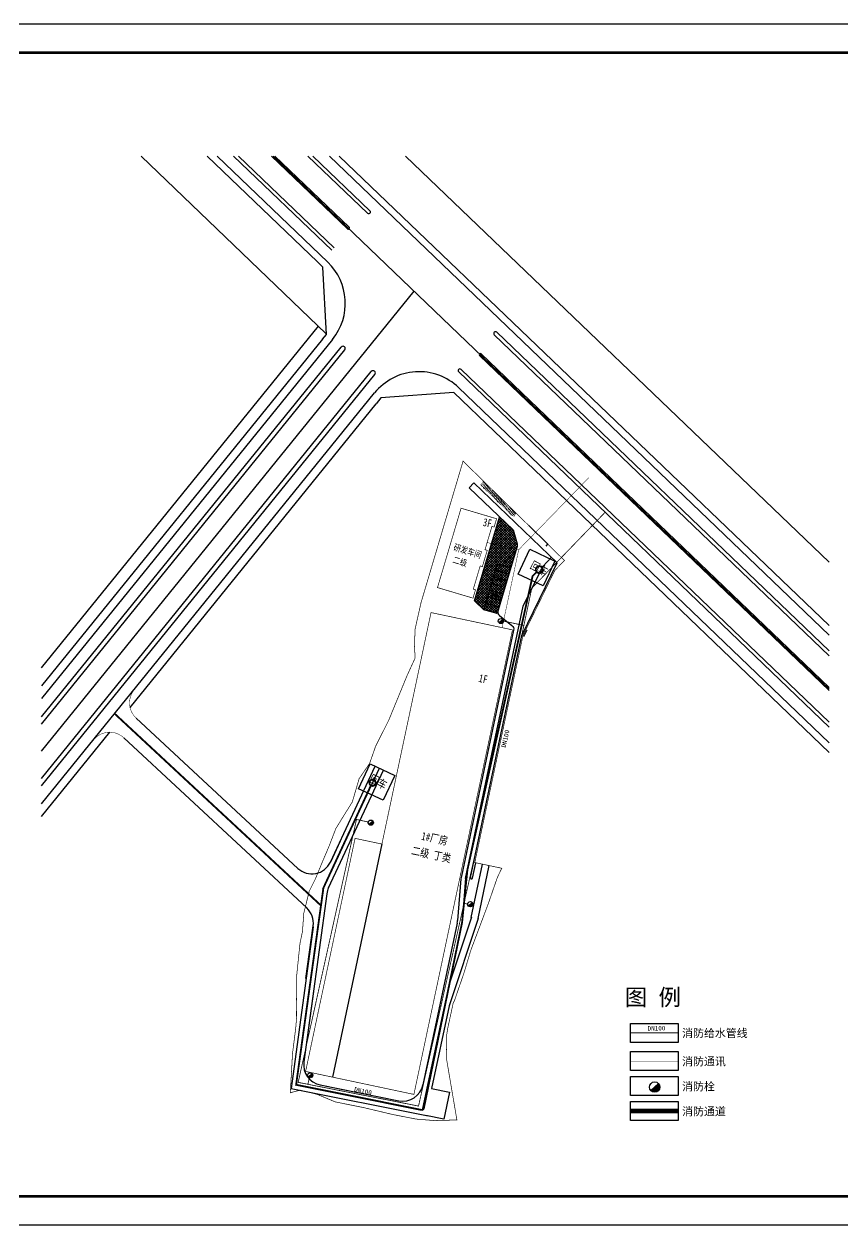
# Model space of a CAD drawing. Extents: x -21908402 to 2681150, y 103181 to 5079726.
# Drawn here: x 1402824 to 1431469, y 462887 to 504887 of the extents above; entities that cross this region are included whole.
import ezdxf

# ---------------------------------------------------------------- set-up
doc = ezdxf.new("R2010")
doc.units = 0
doc.header["$LTSCALE"] = 1000
for name, pattern in [('DASH', [0.35, 0.25, -0.1]), ('DASHDOT', [25.4, 12.7, -6.35, 0, -6.35]), ('DOTE', [2.4200000000000004, 2, -0.2, 0.02, -0.2])]:
    doc.linetypes.add(name, pattern=pattern)
for name, color, linetype in [('-图例', 7, 'Continuous'), ('222-框选面积', 6, 'Continuous'), ('DIM_COOR', 3, 'Continuous'), ('DM-坐标', 7, 'Continuous'), ('PUB_TITLE', 4, 'Continuous'), ('puzhuang', 250, 'Continuous'), ('RD-中线', 1, 'Continuous'), ('RD-侧石线', 5, 'Continuous'), ('RD-红线', 7, 'Continuous'), ('RD-绿线', 3, 'Continuous'), ('TX-图例', 7, 'Continuous'), ('zz-6', 7, 'Continuous'), ('地块划分线', 1, 'DASHDOT'), ('填充', 8, 'Continuous')]:
    doc.layers.add(name, color=color, linetype=linetype)
doc.styles.add('_TCH_DYN', font='')
doc.styles.add('DIMHT', font='simhei.ttf', dxfattribs={"width": 0.8})
doc.styles.add('DIMST', font='', dxfattribs={"width": 0.8})
doc.styles.add('仿宋', font='')
doc.styles.add('宋体', font='')
doc.styles.get('_TCH_DYN').set_extended_font_data('SimSun')
doc.styles.get('DIMST').set_extended_font_data('SimSun')
doc.styles.get('仿宋').set_extended_font_data('FangSong_GB2312')
doc.styles.get('宋体').set_extended_font_data('SimSun')
doc.linetypes.add('443', pattern='A,9.4,[169,AAA.SHX,S=1,R=0,X=0,Y=0.15],0.6', length=10)
doc.linetypes.add('GX_DX', pattern='A,2,[65,LZX,S=0.8,R=0,X=0,Y=0],-0.55,2', length=4.55)
doc.linetypes.add('GX_GS', pattern='A,2,-0.1,[61,LZX,S=1,R=0,X=0,Y=0],-1.0125,2', length=5.112500000000001)

# ---------------------------------------------------------------- blocks, each defined once
blk = doc.blocks.new('ztb')
at = {"layer": 'RD-中线', "linetype": 'Continuous', "flags": 128}
for points in [[(40390523.84911893, 3423415.914003029), (40390766.89481947, 3423182.908129642)], [(40390422.49481946, 3423155.687844471), (40390585.52981606, 3423356.781236329)]]:
    blk.add_lwpolyline(points, dxfattribs=at)
at = {"layer": 'RD-侧石线', "linetype": 'Continuous'}
blk.add_line((40390549.79546803, 3423335.72944807), (40390422.49481946, 3423178.712122091), dxfattribs=at)
at = {"layer": 'RD-侧石线', "linetype": 'Continuous', "flags": 128}
for points in [[(40390499.28407068, 3423415.914003029), (40390547.67693122, 3423369.520173756)], [(40390548.41416718, 3423415.914003029), (40390766.89481947, 3423206.458435245)], [(40390422.49481946, 3423132.66356685), (40390568.18050047, 3423312.357671488)], [(40390604.90104544, 3423314.659895691), (40390766.89481947, 3423159.357824039)]]:
    blk.add_lwpolyline(points, dxfattribs=at)
at = {"layer": 'RD-侧石线'}
for points in [[(40390549.79546803, 3423335.72944807, 0.3900914944217203), (40390547.67693122, 3423369.520173756, 0.3900914944217203)], [(40390604.90104544, 3423314.659895694, 0.438754217276464), (40390568.18050047, 3423312.357671491, 0.438754217276464)]]:
    blk.add_lwpolyline(points, format="xyb", dxfattribs=at)
at = {"layer": 'RD-红线', "linetype": 'Continuous'}
blk.add_line((40390545.36437734, 3423335.82156125), (40390422.49481946, 3423184.269706344), dxfattribs=at)
at = {"layer": 'RD-红线', "linetype": 'Continuous', "flags": 128}
for points in [[(40390494.94906216, 3423415.914003029), (40390543.24584052, 3423369.612286936)], [(40390461.23407546, 3423174.888413058), (40390568.81990091, 3423307.588747371)], [(40390422.49481946, 3423127.105982597), (40390452.42594135, 3423164.02413482)]]:
    blk.add_lwpolyline(points, dxfattribs=at)
at = {"layer": 'RD-红线'}
for points in [[(40390552.7491757, 3423415.914003029), (40390766.89481947, 3423210.614371528)], [(40390655.73859492, 3423261.766427377), (40390602.82492495, 3423312.4943187), (40390570.89923619, 3423310.153476387), (40390568.81990091, 3423307.588747374)], [(40390766.89481947, 3423155.201887764), (40390655.73859492, 3423261.766427377)]]:
    blk.add_lwpolyline(points, dxfattribs=at)
blk.add_lwpolyline([(40390545.36437734, 3423335.82156125), (40390547.07673231, 3423337.933643174), (40390545.60081073, 3423367.354596762), (40390543.24584052, 3423369.612286936, 0.3900914944215967)], format="xyb", dxfattribs=at)
at = {"layer": 'RD-绿线', "linetype": 'Continuous', "flags": 128}
for points in [[(40390506.50908487, 3423415.914003029), (40390549.51650121, 3423374.683153914)], [(40390508.67658912, 3423415.914003029), (40390550.55456145, 3423375.765942411)], [(40390523.12661751, 3423415.914003029), (40390556.30943608, 3423384.101913355)], [(40390524.57162035, 3423415.914003029), (40390557.00147624, 3423384.823772353)], [(40390539.02164873, 3423415.914003029), (40390565.08740488, 3423390.924981364)], [(40390541.18915299, 3423415.914003029), (40390566.12546512, 3423392.00776986)], [(40390620.50507067, 3423337.79653025), (40390766.89481947, 3423197.453906632)], [(40390621.54313092, 3423338.879318746), (40390766.89481947, 3423199.531874774)], [(40390422.49481946, 3423170.772716016), (40390553.53492037, 3423332.402420742)], [(40390422.49481946, 3423167.596953585), (40390555.08848364, 3423331.142880682)], [(40390614.05815589, 3423328.738700307), (40390766.89481947, 3423182.215473595)], [(40390614.75019605, 3423329.460559305), (40390766.89481947, 3423183.600785689)], [(40390422.49481946, 3423143.778735356), (40390566.74020818, 3423321.696330238)], [(40390422.49481946, 3423140.602972926), (40390568.29377145, 3423320.436790179)], [(40390604.93416701, 3423321.5547028), (40390766.89481947, 3423166.28438451)], [(40390605.97222725, 3423322.637491296), (40390766.89481947, 3423168.362352652)]]:
    blk.add_lwpolyline(points, dxfattribs=at)
at = {"layer": 'RD-绿线'}
for centre, radius, start, end in [((40390565.606435, 3423391.466375612), 0.7499999998618915, 226.20817690271, 46.20817690271003), ((40390556.65545616, 3423384.462842854), 0.5000000000199749, 226.20817690271, 46.20817690271003), ((40390621.0241008, 3423338.337924498), 0.7499999998618915, 46.20817690271003, 226.20817690271), ((40390614.40417597, 3423329.099629806), 0.5000000000199749, 46.20817690271003, 226.20817690271), ((40390605.45319713, 3423322.096097048), 0.7499999998618915, 46.20817690271003, 226.20817690271)]:
    blk.add_arc(centre, radius, start, end, dxfattribs=at)
at = {"layer": 'RD-绿线', "linetype": 'Continuous'}
for centre, end in [((40390554.31170201, 3423331.772650711), 140.9668421516533), ((40390567.51698981, 3423321.066560209), 140.9668421516532)]:
    blk.add_arc(centre, 0.9999999988734245, 320.9668421516532, end, dxfattribs=at)
at = {"layer": '地块划分线', "color": 0, "linetype": 'Continuous', "flags": 128}
for points in [[(40390466.04900539, 3423415.914003029), (40390547.06093501, 3423338.248545988)], [(40390581.64923247, 3423415.914003029), (40390766.89481947, 3423238.320613415)], [(40390422.49481946, 3423192.209112421), (40390543.59169585, 3423341.574476448)]]:
    blk.add_lwpolyline(points, dxfattribs=at)
blk = doc.blocks.new('$plan$00000856')
at = {"layer": 'zz-6', "color": 2, "linetype": 'Continuous'}
for p, q in [((-1343.431628051316, 430.9104492944753), (-1360.552901801988, -14.24266820626508)), ((-1326.310354297733, 465.1529967943643), (-1343.431628051316, 430.9104492944753)), ((-1219.211322757168, 493.0206019393663), (-1326.310354297733, 465.1529967943643)), ((-1275.788562906077, 464.7319818656397), (-1292.067806799299, -22.80330508160114)), ((-1219.211322757168, 493.0206019393663), (-1275.788562906077, 464.7319818656397)), ((-67.89673367571959, 542.1987286687508), (-1219.211322757168, 493.0206019393663)), ((-983.8848793017532, 174.0913430438522), (-1001.006153052425, -14.24266820626508)), ((-983.8848793017532, 174.0913430438522), (-949.642331800409, 293.9402592934639)), ((-949.642331800409, 293.9402592934639), (-881.1572368006309, 362.425354293242)), ((-812.6721418008528, 396.6679017938586), (-881.1572368006309, 362.425354293242)), ((-521.6104880510684, 293.9402592934639), (-812.6721418008528, 396.6679017938586)), ((-684.2625886737223, 448.0317230436922), (26.27027195006667, 465.1529967943643)), ((-393.2009349239379, 336.7434436694166), (-684.2625886737223, 448.0317230436922)), ((-538.7317617988301, 208.3338905444689), (-555.8530355495022, -14.24266820626508)), ((-538.7317617988301, 208.3338905444689), (-521.6104880510684, 293.9402592934639)), ((-432.6624989812117, 453.6856576442515), (-324.7158399241598, 336.7434436694166)), ((-398.6321108252596, 454.4503854673676), (-299.033929301062, 336.7434436694166)), ((-16.53291242661362, 328.1828067933529), (-393.2009349239379, 336.7434436694166)), ((1070.66797070032, 507.9561811695894), (-67.89673367571959, 542.1987286687508)), ((334.4531994534336, 336.7434436694166), (-16.53291242661362, 328.1828067933529)), ((28.54512650404649, 465.1230644971802), (-7.972275551277562, 328.1828067933529)), ((26.27027195006667, 465.1529967943643), (625.5148532003077, 456.5923599190282)), ((99.95242539038009, 464.1834947752213), (51.95218257316446, 328.1828067933529)), ((625.5148532003077, 456.5923599190282), (334.4531994534336, 336.7434436694166)), ((728.2424957043404, 448.0317230436922), (420.0595682009734, 328.1828067933529)), ((420.0595682009734, 328.1828067933529), (437.1808419487352, 276.8189855435194)), ((437.1808419487352, 276.8189855435194), (454.3021156994073, -14.24266820626508)), ((779.606316950536, 430.9104492944753), (728.2424957043404, 448.0317230436922)), ((813.8488644518802, 379.5466280431865), (779.606316950536, 430.9104492944753)), ((873.7733225734119, 216.8945274190773), (813.8488644518802, 379.5466280431865)), ((899.45523319942, -14.24266820626508), (873.7733225734119, 216.8945274190773)), ((1584.306183200111, 448.0317230436922), (1070.66797070032, 507.9561811695894)), ((1584.306183200111, 413.7891755438031), (1546.00096056996, 452.0943981710443)), ((1652.791278196979, 413.7891755438031), (1584.306183200111, 448.0317230436922)), ((1618.548730698545, 328.1828067933529), (1584.306183200111, 413.7891755438031)), ((1652.791278196979, 156.9700692939077), (1618.548730698545, 328.1828067933529)), ((1704.155099451906, 311.061533044136), (1652.791278196979, 413.7891755438031)), ((1669.912551950561, -14.24266820626508), (1652.791278196979, 156.9700692939077)), ((1755.518920701012, 71.36370054418512), (1704.155099451906, 311.061533044136)), ((1755.518920701012, -99.84903695598769), (1755.518920701012, 71.36370054418512)), ((-1343.431628051316, -459.3957857055502), (-1360.552901801988, -14.24266820626508)), ((-1326.310354297733, -493.6383332061669), (-1343.431628051316, -459.3957857055502)), ((-1219.211322757168, -521.5059383526241), (-1326.310354297733, -493.6383332061669)), ((-1275.788562906077, -493.2173182781698), (-1292.067806799299, -22.80330508160114)), ((-1219.211322757168, -521.5059383526241), (-1275.788562906077, -493.2173182781698)), ((-67.89673367571959, -570.684065081281), (-1219.211322757168, -521.5059383526241)), ((-983.8848793017532, -202.5766794563824), (-1001.006153052425, -14.24266820626508)), ((-983.8848793017532, -202.5766794563824), (-949.642331800409, -322.4255957067217)), ((-949.642331800409, -322.4255957067217), (-881.1572368006309, -390.9106907064997)), ((-812.6721418008528, -425.1532382063888), (-881.1572368006309, -390.9106907064997)), ((-521.6104880510684, -322.4255957067217), (-812.6721418008528, -425.1532382063888)), ((-393.2009349239379, -365.2287800812192), (-684.2625886737223, -476.5170594554947)), ((-684.2625886737223, -476.5170594554947), (26.27027195006667, -493.6383332061669)), ((-538.7317617988301, -236.8192269562715), (-555.8530355495022, -14.24266820626508)), ((-538.7317617988301, -236.8192269562715), (-521.6104880510684, -322.4255957067217)), ((-432.6624989812117, -482.1709940567816), (-324.7158399241598, -365.2287800812192)), ((-398.6321108252596, -482.9357218798978), (-299.033929301062, -365.2287800812192)), ((-16.53291242661362, -356.6681432058831), (-393.2009349239379, -365.2287800812192)), ((1070.66797070032, -536.4415175806644), (-67.89673367571959, -570.684065081281)), ((334.4531994534336, -365.2287800812192), (-16.53291242661362, -356.6681432058831)), ((28.54512650404649, -493.6084009089827), (-7.972275551277562, -356.6681432058831)), ((26.27027195006667, -493.6383332061669), (625.5148532003077, -485.0776963315584)), ((99.95242539038009, -492.6688311870239), (51.95218257316446, -356.6681432058831)), ((625.5148532003077, -485.0776963315584), (334.4531994534336, -365.2287800812192)), ((420.0595682009734, -356.6681432058831), (437.1808419487352, -305.3043219567771)), ((728.2424957043404, -476.5170594554947), (420.0595682009734, -356.6681432058831)), ((437.1808419487352, -305.3043219567771), (454.3021156994073, -14.24266820626508)), ((779.606316950536, -459.3957857055502), (728.2424957043404, -476.5170594554947)), ((813.8488644518802, -408.0319644557167), (779.606316950536, -459.3957857055502)), ((873.7733225734119, -245.3798638316075), (813.8488644518802, -408.0319644557167)), ((899.45523319942, -14.24266820626508), (873.7733225734119, -245.3798638316075)), ((1584.306183200111, -476.5170594554947), (1070.66797070032, -536.4415175806644)), ((1584.306183200111, -442.2745119556057), (1546.00096056996, -480.5797345828469)), ((1618.548730698545, -356.6681432058831), (1584.306183200111, -442.2745119556057)), ((1652.791278196979, -442.2745119556057), (1584.306183200111, -476.5170594554947)), ((1652.791278196979, -185.4554057064379), (1618.548730698545, -356.6681432058831)), ((1669.912551950561, -14.24266820626508), (1652.791278196979, -185.4554057064379)), ((1704.155099451906, -339.5468694566662), (1652.791278196979, -442.2745119556057)), ((1755.518920701012, -99.84903695598769), (1704.155099451906, -339.5468694566662))]:
    blk.add_line(p, q, dxfattribs=at)
blk = doc.blocks.new('fygjh')
at = {"layer": 'DM-坐标'}
blk.add_hatch(color=1, dxfattribs=at).paths.add_polyline_path([(496415.3384630191, 433272.8388481482, 0.6764305650358158), (496417.33913644, 433273.641035933, 0.1930109374822983), (496417.01749212, 433274.4432237177)])
at = {"layer": 'DM-坐标', "color": 1}
blk.add_line((496417.01749212, 433274.4432237177), (496415.3384630191, 433272.8388481482), dxfattribs=at)
blk.add_circle((496416.1779775696, 433273.641035933), 1.161158870439976, dxfattribs=at)
blk = doc.blocks.new('GGGGGH')
at = {"layer": 'puzhuang', "color": 0}
blk.add_lwpolyline([(379173.1752687308, 3454736.774579355), (379193.975268731, 3454736.774579355)], dxfattribs=at)
at = {"layer": 'TX-图例'}
for points in [[(379193.975268731, 3454736.774579355), (379193.975268731, 3454728.454579355), (379173.1752687308, 3454728.454579355), (379173.1752687308, 3454736.774579355)], [(379173.1752687308, 3454724.414704035), (379193.975268731, 3454724.414704035), (379193.975268731, 3454716.094704034), (379173.1752687308, 3454716.094704034)], [(379193.975268731, 3454713.494704035), (379193.975268731, 3454705.174704034), (379173.1752687308, 3454705.174704034), (379173.1752687308, 3454713.494704035)], [(379193.975268731, 3454702.574704035), (379193.975268731, 3454694.254704035), (379173.1752687308, 3454694.254704035), (379173.1752687308, 3454702.574704035)]]:
    blk.add_lwpolyline(points, close=True, dxfattribs=at)
at = {"layer": 'TX-图例', "color": 4, "linetype": 'GX_GS', "ltscale": 0.003, "const_width": 0.3500000000024492}
blk.add_lwpolyline([(379173.1752687308, 3454732.614579355), (379193.975268731, 3454732.614579355)], dxfattribs=at)
at = {"layer": 'TX-图例', "color": 2, "linetype": 'GX_DX', "ltscale": 0.003, "const_width": 0.2500000000017495}
blk.add_lwpolyline([(379173.1752687308, 3454720.254704035), (379193.975268731, 3454720.254704035)], dxfattribs=at)
at = {"layer": 'TX-图例', "color": 5, "linetype": '443', "ltscale": 0.003, "const_width": 2}
blk.add_lwpolyline([(379193.975268731, 3454698.414704035), (379173.1752687308, 3454698.414704035)], dxfattribs=at)
at = {"layer": 'TX-图例', "color": 4, "linetype": 'GX_GS', "ltscale": 1.5, "xscale": 1.945010106428526, "yscale": 1.945010106544942, "zscale": 1.945010106426005}
blk.add_blockref('fygjh', (-586350.7794864677, 2611987.30585584), dxfattribs=at)
at = {"layer": 'TX-图例', "ltscale": 0.5, "style": 'DIMHT'}
blk.add_text('图 例', height=7.200000000050384, dxfattribs=at).set_placement((379170.6795166126, 3454744.586762377))
at = {"layer": 'TX-图例', "color": 4, "linetype": 'GX_GS', "ltscale": 5, "style": '仿宋'}
blk.add_text('DN100', height=2.000000000013996, rotation=0.9011877437267144, dxfattribs=at).set_placement((379180.6110706022, 3454733.574305205))
at = {"layer": 'TX-图例', "style": '宋体'}
for s, p in [('消防给水管线', (379195.7198694877, 3454730.704349693)), ('消防通讯', (379195.7198694877, 3454718.344474373)), ('消防栓', (379195.7198694877, 3454707.424474373)), ('消防通道', (379195.7198694877, 3454696.504474374))]:
    blk.add_text(s, height=3.500000000019593, dxfattribs=at).set_placement(p)
blk = doc.blocks.new('GFDDD')
at = {"layer": '填充', "linetype": 'ByBlock'}
h = blk.add_hatch(dxfattribs=at)
h.set_pattern_fill('玻璃1', color=252, scale=0.1, angle=355.2413768732541, style=0)
h.set_pattern_definition([(40.24137687325413, (2149.668657712638, -707.565824479796), (-0.4475551074923433, 0.528834818972349), [0.224, -0.576]), (40.24137687325413, (2149.767645135522, -707.5339263449423), (-0.4475551074923433, 0.528834818972349), [0.096, -0.7040000000000001]), (40.24137687325413, (2149.671976044774, -707.5259623583406), (-0.4475551074923433, 0.528834818972349), [0.16, -0.6400000000000001]), (40.24137687325413, (2149.716492258012, -707.569806472864), (0.4909669193045336, -0.5801305750851402), [0.2, -0.6000000000000001]), (40.24137687325413, (2149.665339387953, -707.6056866007857), (-0.4475551074923433, 0.528834818972349), [0.3200000000000001, -0.48]), (40.24137687325413, (2149.675294369459, -707.4861002373509), (-0.4475551074923433, 0.528834818972349), [0.08000000000000002, -0.7200000000000001])])
h.paths.add_polyline_path([(40392765.53338074, 3422566.086479544), (40392779.81450198, 3422552.084709078), (40392778.41432492, 3422550.656596942), (40392764.13320369, 3422564.658367422)])
h = blk.add_hatch(dxfattribs=at)
h.set_pattern_fill('ANSI37', color=252, scale=0.5, style=0)
h.set_pattern_definition([(45, (2149.665339387953, -707.6056866007857), (-0.561266007566822, 0.5612660075668221), []), (135, (2149.665339387953, -707.6056866007857), (-0.5612660075668221, -0.561266007566822), [])])
h.paths.add_polyline_path([(40392771.37228432, 3422508.246609498), (40392765.62064452, 3422509.955012083), (40392761.53805941, 3422513.787588276), (40392772.41488917, 3422550.406361801), (40392778.38839912, 3422544.85534451), (40392780.12070575, 3422538.740073781), (40392780.1963829, 3422538.1822865), (40392780.1136364, 3422537.625504047), (40392779.60043402, 3422535.897717386)])
at = {"layer": '-图例', "color": 252, "linetype": 'DOTE'}
for p, q in [((40392791.36981706, 3422528.884101063), (40392795.20740341, 3422532.887042497)), ((40392782.85306117, 3422511.455789115), (40392791.36981705, 3422528.884101061)), ((40392757.60067137, 3422392.450976249, -17.381), (40392782.85306118, 3422511.455789118, -17.381)), ((40392694.23435131, 3422380.794890692, -17.381), (40392604.24521448, 3422464.460988975, -17.381)), ((40392695.18367876, 3422387.754857691, -17.381), (40392719.92715337, 3422440.705194515, -17.381)), ((40392760.12594273, 3422375.446334805, -17.381), (40392765.06424425, 3422398.718652914)), ((40392757.62746872, 3422392.577261856, -17.381), (40392756.0700319, 3422373.193795764, -17.381)), ((40392695.18367876, 3422387.754857691, -17.381), (40392683.52736605, 3422302.29693484, -17.381)), ((40392756.07003191, 3422373.19379575, -17.381), (40392738.67881254, 3422291.235659375, -17.381)), ((40392683.52736605, 3422302.296934839), (40392738.67881254, 3422291.235659375))]:
    blk.add_line(p, q, dxfattribs=at)
at = {"layer": '-图例', "color": 252, "linetype": 'DOTE', "elevation": -17.381}
blk.add_lwpolyline([(40392760.15871919, 3422375.600797668), (40392750.27404747, 3422345.879547495)], dxfattribs=at)
at = {"color": 252, "linetype": 'ByBlock'}
for p, q in [((40392759.21788289, 3422563.233957562), (40392761.29400337, 3422565.399534551)), ((40392797.71584824, 3422530.482217501), (40392761.29400337, 3422565.399534554)), ((40392778.38839912, 3422544.85534451), (40392759.21788289, 3422563.233957562)), ((40392761.53805941, 3422513.787588276, -17.381), (40392772.41488917, 3422550.406361801, -17.381)), ((40392772.41488917, 3422550.406361801, -17.381), (40392778.38839912, 3422544.85534451, -17.381)), ((40392778.38839912, 3422544.85534451, -17.381), (40392780.12070575, 3422538.740073781, -17.381)), ((40392784.90036611, 3422546.299898083, -17.381), (40392784.90036611, 3422546.299898083, -17.381)), ((40392793.61597401, 3422538.553205488, -17.381), (40392785.26561441, 3422546.740225011, -17.381)), ((40392780.1963829, 3422538.1822865, -17.381), (40392780.1136364, 3422537.625504047, -17.381)), ((40392780.12070575, 3422538.740073781, -17.381), (40392780.1963829, 3422538.1822865, -17.381)), ((40392792.80895355, 3422537.711411885, -17.381), (40392793.61597401, 3422538.553205488, -17.381)), ((40392779.60043402, 3422535.897717386, -17.381), (40392771.37228432, 3422508.246609498, -17.381)), ((40392780.1136364, 3422537.625504047, -17.381), (40392779.60043402, 3422535.897717386, -17.381)), ((40392782.19557514, 3422498.722218212, -17.381), (40392797.71584823, 3422530.482217496, -17.381)), ((40392765.62064452, 3422509.955012083, -17.381), (40392761.53805941, 3422513.787588276, -17.381)), ((40392771.37228432, 3422508.246609498, -17.381), (40392765.62064452, 3422509.955012083, -17.381)), ((40392759.73129226, 3422392.856682257, -17.381), (40392782.19557514, 3422498.722218212, -17.381)), ((40392783.09395648, 3422498.283001853), (40392784.50638136, 3422501.173325574)), ((40392684.26366274, 3422396.892160797, -17.381), (40392613.56048818, 3422462.627414627, -17.381)), ((40392688.19615, 3422379.581654392, -17.381), (40392608.14276332, 3422454.0101327, -17.381)), ((40392697.703196, 3422388.422369244, -17.381), (40392721.73908251, 3422439.858487482, -17.381)), ((40392698.54551502, 3422399.673276534, -17.381), (40392718.11522423, 3422441.551901549, -17.381)), ((40392702.77440854, 3422408.722989247, -17.381), (40392698.54552285, 3422399.673293301, -17.381)), ((40392760.70951146, 3422392.649107698, -17.381), (40392762.12885319, 3422399.337920055, -17.381)), ((40392763.09337679, 3422374.978073967, -17.381), (40392767.9996621, 3422398.099511984, -17.381)), ((40392755.59770535, 3422392.287054069, -17.381), (40392754.13332383, 3422374.061730565, -17.381)), ((40392696.93944696, 3422385.828509628, -17.381), (40392686.90568293, 3422312.266255857, -17.381)), ((40392690.92843623, 3422371.356381381, -17.381), (40392681.29177568, 3422300.705480479, -17.381)), ((40392687.84214035, 3422348.729291477, -17.381), (40392690.98540118, 3422371.774018207, -17.381)), ((40392753.96620833, 3422372.914374974, -17.381), (40392738.98035562, 3422302.291807806, -17.381)), ((40392750.38451318, 3422336.765038119, -17.381), (40392742.71575876, 3422300.625144393, -17.381)), ((40392694.05330101, 3422302.225662454, -17.381), (40392728.40657076, 3422295.335707538, -17.381)), ((40392681.29177568, 3422300.705480479), (40392741.2052445, 3422288.689125064)), ((40392740.22470886, 3422288.885783095, -17.381), (40392740.22702531, 3422288.896699631, -17.381))]:
    blk.add_line(p, q, dxfattribs=at)
at = {"color": 1, "linetype": 'Continuous', "const_width": 0.3, "flags": 128}
blk.add_lwpolyline([(40392771.53707579, 3422392.992491038), (40392773.44105243, 3422396.951676876), (40392761.64051064, 3422399.440944388), (40392782.6718048, 3422498.557941422), (40392796.65446848, 3422527.171444935), (40392800.85499962, 3422531.455781319), (40392785.26561441, 3422546.74022501), (40392756.51506564, 3422574.928388789), (40392740.40499999, 3422520.691000008), (40392738.11975829, 3422512.997329052), (40392735.51675825, 3422501.353328993), (40392735.27928527, 3422493.743973417), (40392735.57075826, 3422488.895329004), (40392732.01175813, 3422481.118329085), (40392724.0147583, 3422461.646329164), (40392718.30675824, 3422450.337328997), (40392715.64575828, 3422442.749329024), (40392711.08075825, 3422436.118329023), (40392708.09675825, 3422425.920329051), (40392704.43665122, 3422420.066418854), (40392700.86175825, 3422414.240329021), (40392697.98175821, 3422406.723329016), (40392694.89475834, 3422399.459329498), (40392692.00675831, 3422392.439329042), (40392689.25075828, 3422386.915329069), (40392686.88975827, 3422377.32832903), (40392686.30075825, 3422369.300329035), (40392685.21029624, 3422364.068632594), (40392683.79199067, 3422350.220403638), (40392683.67496498, 3422337.951720166), (40392683.69975827, 3422331.197328971), (40392683.33554862, 3422326.919815386), (40392681.94275828, 3422315.888329044), (40392680.99175826, 3422298.772329071), (40392682.18719848, 3422299.138752491), (40392685.28175828, 3422299.939329066), (40392692.57375827, 3422298.165329059), (40392700.5581644, 3422294.840833035), (40392705.2263874, 3422293.889844926), (40392713.17465671, 3422292.294604786), (40392725.66533303, 3422289.31797541), (40392735.93652005, 3422287.307405028), (40392743.99338359, 3422286.646907223), (40392753.82313482, 3422286.914989985), (40392749.37275825, 3422313.074328983), (40392749.16073072, 3422322.886456984), (40392749.82037238, 3422327.006424921), (40392752.19568677, 3422338.006576655), (40392752.75275827, 3422339.066328964), (40392757.00436354, 3422351.450880842), (40392759.84275826, 3422360.915328993), (40392767.57475826, 3422381.569328927)], close=True, dxfattribs=at)
at = {"color": 252, "linetype": 'ByBlock', "const_width": 0.1}
blk.add_lwpolyline([(40392765.53338074, 3422566.086479544), (40392779.81450198, 3422552.084709078), (40392778.41432492, 3422550.656596942), (40392764.13320369, 3422564.658367422)], close=True, dxfattribs=at)
at = {"color": 252, "linetype": 'ByBlock', "elevation": -17.381}
for points in [[(40392778.38839912, 3422544.85534451), (40392780.12070575, 3422538.740073781, -0.1421388452717437), (40392780.1136364, 3422537.625504047), (40392771.76395669, 3422509.514829045, 0.3061492001286147), (40392772.43736418, 3422507.379172768), (40392777.89132948, 3422503.047847037, -0.2845038461649423), (40392778.60396209, 3422501.066509163), (40392755.76482085, 3422393.434409664)], [(40392691.10787094, 3422343.074476956), (40392686.90568293, 3422312.266255857, 0.3960604165088806), (40392694.05330101, 3422302.225662454), (40392710.30104867, 3422298.966984323)]]:
    blk.add_lwpolyline(points, format="xyb", dxfattribs=at)
at = {"color": 252, "linetype": 'DASH'}
blk.add_lwpolyline([(40392785.7495302, 3422536.37860004), (40392796.59912239, 3422531.251578567), (40392791.47210092, 3422520.401986371), (40392780.62250873, 3422525.529007844)], close=True, dxfattribs=at)
at = {"color": 252, "linetype": 'ByBlock', "elevation": -17.381}
for points in [[(40392771.60005359, 3422530.085751458), (40392777.35169339, 3422528.377348863), (40392776.4974921, 3422525.501528955), (40392770.74585229, 3422527.209931549)], [(40392769.89165097, 3422524.334111641), (40392775.6432908, 3422522.62570905), (40392774.7890895, 3422519.749889141), (40392769.03744967, 3422521.45829173)], [(40392770.7458523, 3422527.209931545), (40392776.4974921, 3422525.501528953), (40392775.64329081, 3422522.625709046), (40392769.891651, 3422524.334111637)], [(40392768.18324841, 3422518.58247182), (40392773.93488821, 3422516.874069226), (40392773.08068692, 3422513.998249321), (40392767.32904711, 3422515.706651912)], [(40392769.0374497, 3422521.458291729), (40392774.78908951, 3422519.749889136), (40392773.93488821, 3422516.874069226), (40392768.18324841, 3422518.58247182)], [(40392766.47484582, 3422512.830832003), (40392772.22648562, 3422511.122429409), (40392771.37228432, 3422508.246609498), (40392765.62064452, 3422509.955012095)], [(40392767.32904711, 3422515.706651912), (40392773.08068692, 3422513.998249321), (40392772.22648562, 3422511.122429409), (40392766.47484582, 3422512.830832003)]]:
    blk.add_lwpolyline(points, close=True, dxfattribs=at)
blk.add_lwpolyline([(40392771.37228432, 3422508.246609498), (40392765.62064452, 3422509.955012083), (40392761.53805941, 3422513.787588276)], dxfattribs=at)
at = {"color": 252, "linetype": 'ByBlock', "const_width": 0.2, "elevation": -17.381}
for points in [[(40392625.8375669, 3422491.093794677), (40392612.69769961, 3422474.886596601, 0.3945076724667528), (40392613.56055534, 3422462.627352181), (40392626.58185776, 3422450.520984605)], [(40392584.76227712, 3422440.430013791), (40392595.02359685, 3422453.086704886, -0.4341979176478338), (40392608.14281056, 3422454.010088772), (40392619.25872581, 3422443.675227363)]]:
    blk.add_lwpolyline(points, format="xyb", dxfattribs=at)
at = {"color": 252, "linetype": 'ByBlock'}
blk.add_lwpolyline([(40392715.8641737, 3422442.603808205), (40392726.73574852, 3422437.523566005), (40392721.65550632, 3422426.651991179), (40392710.78393149, 3422431.732233379)], close=True, dxfattribs=at)
for points in [[(40392763.09337679, 3422374.978073967), (40392750.38451318, 3422336.765038148)], [(40392742.71575876, 3422300.625144392), (40392750.52724236, 3422299.058458884), (40392748.16749292, 3422287.292763726), (40392740.22470886, 3422288.885783095)]]:
    blk.add_lwpolyline(points, dxfattribs=at)
for centre, radius, start, end in [((40392690.39184173, 3422403.483474949, -17.381), 9, 227.0853010544268, 334.9535091648061), ((40392764.56879363, 3422391.566238561, -17.381), 9, 168.0197464339401, 175.4062258482399), ((40392760.22040186, 3422392.752894979, -17.381), 0.4999999979920853, 168.0197464078411, 348.0197467210333), ((40392705.85687713, 3422384.612187594, -17.381), 9, 154.9535091648062, 172.2328858406535), ((40392682.06797101, 3422372.990340239, -17.381), 9, 352.2328858406534, 47.08530105442688), ((40392745.16223555, 3422374.782546078, -17.381), 9, 348.0197464078411, 355.406225821645), ((40392730.17638284, 3422304.159978907, -17.381), 9, 258.6591179453457, 348.0197464078411)]:
    blk.add_arc(centre, radius, start, end, dxfattribs=at)
at = {"layer": '222-框选面积', "color": 252, "linetype": 'ByBlock'}
blk.add_line((40392721.04318629, 3422407.5721266, -17.381), (40392699.41391639, 3422305.641686185, -17.381), dxfattribs=at)
at = {"layer": '222-框选面积', "color": 252, "linetype": 'ByBlock', "const_width": 0.3, "elevation": -17.381}
for points in [[(40392767.07138258, 3422535.928553355), (40392766.11277594, 3422536.21328712), (40392769.13095383, 3422546.374517475), (40392770.08956047, 3422546.08978371), (40392771.17154877, 3422549.732488927), (40392755.64212126, 3422554.345175889), (40392745.33475903, 3422519.643615638), (40392760.86418654, 3422515.030928676), (40392761.94617484, 3422518.673633893), (40392760.9875682, 3422518.958367658), (40392764.0057461, 3422529.119598013), (40392764.96435273, 3422528.834864249)], [(40392687.67528601, 3422308.132580992), (40392709.29417719, 3422410.014110447), (40392721.03280756, 3422407.52321564), (40392742.50639655, 3422508.719991658), (40392778.11357535, 3422501.16427741), (40392735.02109519, 3422298.085971938)]]:
    blk.add_lwpolyline(points, close=True, dxfattribs=at)
at = {"layer": 'DIM_COOR', "color": 5, "linetype": 'DASH', "ltscale": 5, "const_width": 0.8}
blk.add_lwpolyline([(40392788.34283587, 3422527.473153628, 1), (40392791.34283587, 3422527.473153628, 1)], format="xyb", close=True, dxfattribs=at)
at = {"layer": 'DIM_COOR', "color": 5, "linetype": 'DASH', "ltscale": 5, "const_width": 0.8, "elevation": -17.381}
blk.add_lwpolyline([(40392716.23166006, 3422433.130247703), (40392695.45936677, 3422388.349187886), (40392683.52736605, 3422302.29693484), (40392738.21301236, 3422291.329081139, 0.412763593921684), (40392739.38914673, 3422292.108056047), (40392756.05980943, 3422373.144030464, 0.02538571463660245), (40392756.07515819, 3422373.244340438), (40392758.40394647, 3422396.205993924, -0.02934567654979629), (40392758.42260259, 3422396.321782299), (40392786.91468901, 3422524.684533411), (40392788.47000621, 3422526.232766005)], format="xyb", dxfattribs=at)
blk.add_lwpolyline([(40392694.23435131, 3422380.794890693), (40392604.24521448, 3422464.460988975)], dxfattribs=at)
at = {"layer": 'DIM_COOR', "color": 5, "linetype": 'ByBlock', "const_width": 0.8, "elevation": -17.381}
blk.add_lwpolyline([(40392715.56353453, 3422434.309634615, 1), (40392718.31353453, 3422434.309634615, 1)], format="xyb", close=True, dxfattribs=at)
at = {"layer": 'TX-图例', "color": 2, "ltscale": 0.003, "const_width": 0.2, "elevation": -34.762}
for points in [[(40392811.51469427, 3422567.729914386), (40392780.85477775, 3422536.204021594), (40392773.57191279, 3422502.128001738)], [(40392780.85477775, 3422536.204021594), (40392767.04040319, 3422539.336308513)], [(40392767.08658966, 3422449.198329743), (40392767.62110349, 3422449.084907846)]]:
    blk.add_lwpolyline(points, dxfattribs=at)
at = {"layer": 'TX-图例', "color": 4, "linetype": 'GX_GS', "ltscale": 0.003, "const_width": 0.3500000000024492}
for points in [[(40392818.62702173, 3422552.566374582), (40392786.57928185, 3422519.415397941), (40392762.10458982, 3422404.63932647)], [(40392774.16939844, 3422505.007433966), (40392783.09677601, 3422503.083901762)]]:
    blk.add_lwpolyline(points, dxfattribs=at)
for points, elevation in [([(40392762.10458982, 3422404.63932647), (40392737.04350369, 3422292.994099083), (40392684.43100627, 3422303.343619027), (40392709.92208917, 3422418.274305333), (40392715.09023221, 3422417.153774417)], -17.381), ([(40392758.56746718, 3422381.241818251), (40392756.94438869, 3422381.65102398)], -17.381), ([(40392689.26296183, 3422305.403518926), (40392688.69283981, 3422302.505264389)], 17.381)]:
    blk.add_lwpolyline(points, dxfattribs=dict(at, elevation=elevation))
at = {"color": 252, "linetype": 'ByBlock', "xscale": 0.000999999655446628, "yscale": 0.0009999996982514858, "zscale": 0.001000000000001222, "rotation": 344.6746850893342}
blk.add_blockref('$plan$00000856', (40392770.5857735, 3422516.278465746, -34.762), dxfattribs=at)
blk.add_blockref('GGGGGH', (40013656.5791012, -32407.62122678198))
at = {"layer": 'DIM_COOR', "color": 1, "linetype": 'ByBlock'}
blk.add_blockref('ztb', (2149.665339387953, -707.60568660032, -17.381), dxfattribs=at)
at = {"layer": 'TX-图例', "color": 4, "linetype": 'GX_GS', "ltscale": 1.5, "xscale": 0.972505047917366, "yscale": 0.9725050530396402, "zscale": 0.972505053213002}
for p in [(39910005.79936524, 3001144.202076759, -17.381), (39909948.93995114, 3001056.055271151), (39909992.45589972, 3001020.436461044, -17.381), (39909922.43256501, 3000945.646663211)]:
    blk.add_blockref('fygjh', p, dxfattribs=at)
at = {"color": 252, "linetype": 'ByBlock', "attachment_point": 1, "style": 'DIMST'}
for s, insert, char_height, width, rotation in [('非机动车车棚', (40392769.19455461, 3422562.341695514, -10.4286), 1.26, 8.739503821991383, 314.5929594598142), ('3F', (40392765.63400967, 3422550.065767607, -17.381), 3.5, 19.33057917794212, 348.01974657515865), ('研发车间', (40392752.94765545, 3422538.77823567, -34.762), 2.8, 15.4644633423537, 342.87310165662444), ('二级 ', (40392752.5947632, 3422533.284771917, -34.762), 2.8, 15.4644633423537, 342.87310165662444), ('回车', (40392787.12883403, 3422531.351977448, -34.801737), 3.5, 19.33057917794212, 332.6331559528803), ('P7', (40392771.22644033, 3422522.692728583, -34.762), 2.1, 11.59834750676527, 72.48413100154714), ('1F', (40392763.81206698, 3422481.884214505, -17.381), 3.5, 19.33057917794212, 348.01974657515865), ('回车', (40392716.76194216, 3422438.042504882, -52.182737), 3.5, 19.33057917794212, 332.6331559528803), ('1#厂房', (40392738.77258894, 3422412.867474821, -17.381), 3.5, 19.33057917794212, 348.01974657515865), ('二级 丁类', (40392734.39406023, 3422406.499649015, -17.381), 3.5, 19.33057917794212, 348.01974657515865)]:
    blk.add_mtext(s, dxfattribs=dict(at, insert=insert, char_height=char_height, width=width, rotation=rotation))
at = {"layer": 'TX-图例', "color": 4, "linetype": 'GX_GS', "ltscale": 0.003, "style": '_TCH_DYN'}
for rotation, p in [(77.77641524777302, (40392775.1696904, 3422449.566257539)), (348.0317823301436, (40392708.75109457, 3422299.406450472, 34.762))]:
    blk.add_text('DN100', height=2.000000000013995, rotation=rotation, dxfattribs=at).set_placement(p)

msp = doc.modelspace()

# ---------------------------------------------------------------- linework, layer by layer
at = {"layer": 'PUB_TITLE'}
msp.add_lwpolyline([(1392380.999999986, 462886.5000000024), (1451780.999999986, 462886.5000000024), (1451780.999999986, 504886.5000000024), (1392380.999999986, 504886.5000000024)], close=True, dxfattribs=at)
at = {"layer": 'PUB_TITLE', "const_width": 100}
msp.add_lwpolyline([(1394880.999999986, 463886.5000000024), (1450780.999999986, 463886.5000000024), (1450780.999999986, 503886.5000000024), (1394880.999999986, 503886.5000000024)], close=True, dxfattribs=at)

# ---------------------------------------------------------------- block references
at = {"color": 0, "linetype": 'ByBlock', "xscale": 80, "yscale": 80, "zscale": 80}
msp.add_blockref('GFDDD', (-3230002340.554694, -273316393.9237866, -1390.48), dxfattribs=at)

doc.saveas('drawing.dxf')
